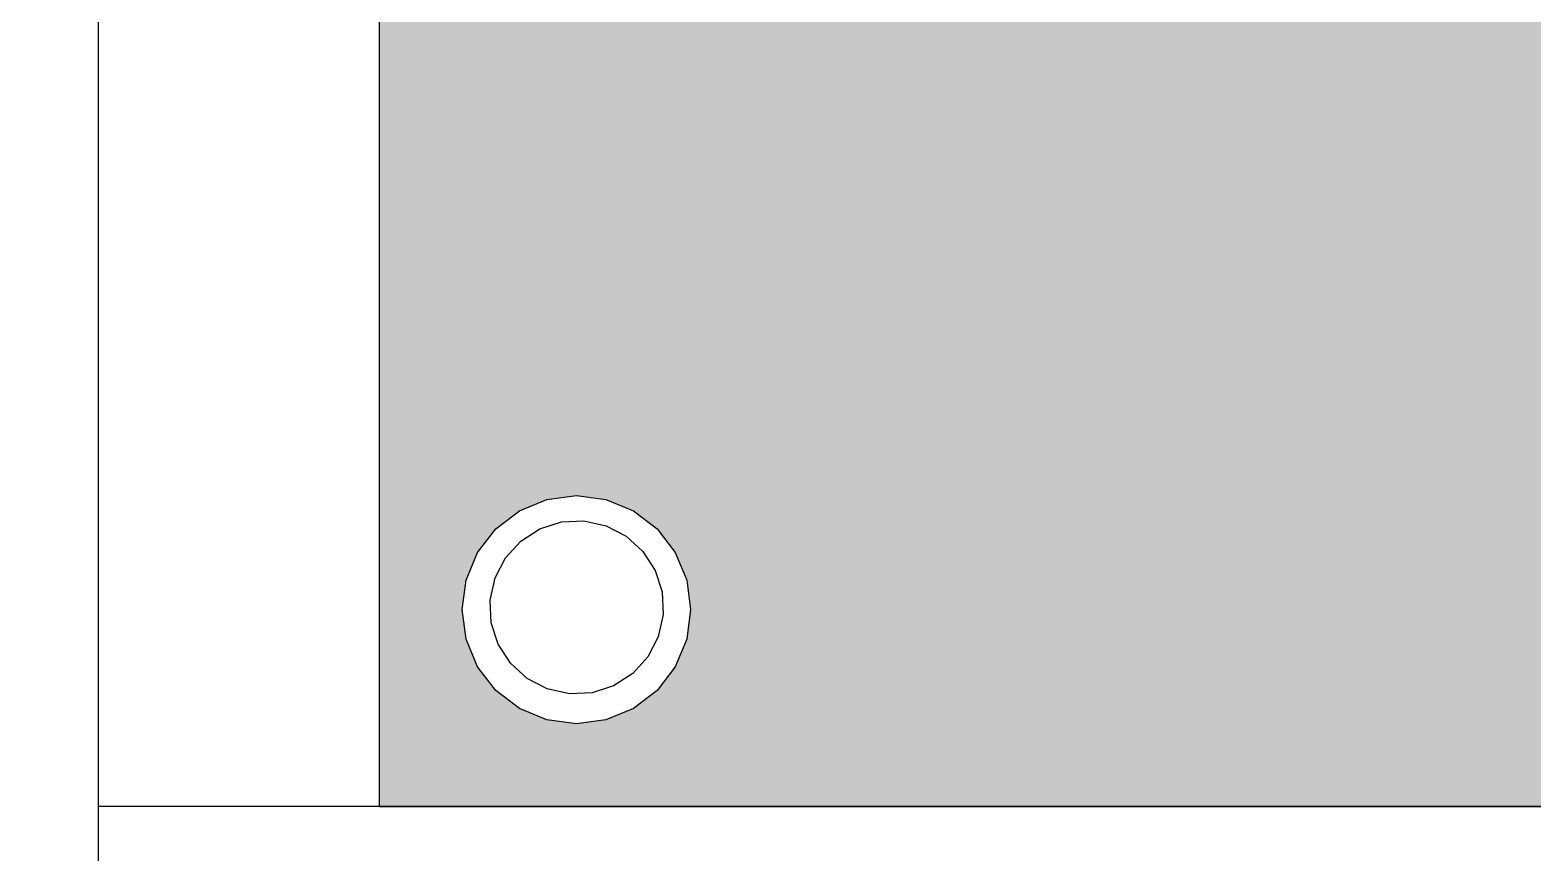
# Model space of a CAD drawing. Header units: metres. Extents: x -175 to 101, y -7 to 93.
# Drawn here: x 10.9008 to 11.2299, y -0.0614 to 0.1188 of the extents above; entities that cross this region are included whole.
import ezdxf

# ---------------------------------------------------------------- set-up
doc = ezdxf.new("R2010")
doc.units = ezdxf.units.M

# ---------------------------------------------------------------- blocks, each defined once
blk = doc.blocks.new('mueble huerto')
blk.add_line((-2.86416, -0.05122), (-4.54596, -0.05122))
blk.add_lwpolyline([(-4.59596, 1.75878), (-4.54596, 1.75878), (-4.54596, -0.49122), (-4.59596, -0.49122)], close=True)
blk = doc.blocks.new('caja1')
at = {"true_color": 0xffffff}
h = blk.add_hatch(color=7, dxfattribs=at)
h.dxf.hatch_style = 1
h.paths.add_polyline_path([(-5.70176, 1.39878), (-6.20176, 1.39878), (-6.20176, 1.34878), (-6.18176, 1.34878), (-5.72176, 1.34878), (-5.70176, 1.34878)])
h.paths.add_polyline_path([(-5.72176, 1.34878), (-6.18176, 1.34878), (-6.18176, 1.14878), (-5.72176, 1.14878)])
h.paths.add_polyline_path([(-6.12612, 1.21351), (-6.12094, 1.20954), (-6.11697, 1.20436), (-6.11447, 1.19833), (-6.11362, 1.19186), (-6.11447, 1.18539), (-6.11697, 1.17936), (-6.12094, 1.17419), (-6.12612, 1.17021), (-6.13215, 1.16772), (-6.13862, 1.16686), (-6.14509, 1.16772), (-6.15112, 1.17021), (-6.1563, 1.17419), (-6.16027, 1.17936), (-6.16277, 1.18539), (-6.16362, 1.19186), (-6.16277, 1.19833), (-6.16027, 1.20436), (-6.1563, 1.20954), (-6.15112, 1.21351), (-6.14509, 1.21601), (-6.13862, 1.21686), (-6.13215, 1.21601)], flags=16)
h.paths.add_polyline_path([(-6.12772, 1.20797), (-6.12405, 1.20463), (-6.12137, 1.20046), (-6.11986, 1.19573), (-6.11963, 1.19078), (-6.12069, 1.18593), (-6.12296, 1.18152), (-6.1263, 1.17786), (-6.13047, 1.17518), (-6.1352, 1.17367), (-6.14015, 1.17344), (-6.145, 1.17449), (-6.14941, 1.17677), (-6.15307, 1.18011), (-6.15575, 1.18428), (-6.15726, 1.18901), (-6.15749, 1.19396), (-6.15644, 1.19881), (-6.15416, 1.20321), (-6.15082, 1.20688), (-6.14665, 1.20956), (-6.14192, 1.21107), (-6.13697, 1.2113), (-6.13212, 1.21024)], flags=0)
for p, q in [((-6.18176, 1.14878), (-6.18176, 1.34878)), ((-6.15112, 1.21351), (-6.14509, 1.21601)), ((-6.14509, 1.21601), (-6.13862, 1.21686)), ((-6.13862, 1.21686), (-6.13215, 1.21601)), ((-6.13215, 1.21601), (-6.12612, 1.21351)), ((-6.1563, 1.20954), (-6.15112, 1.21351)), ((-6.14192, 1.21107), (-6.13697, 1.2113)), ((-6.13697, 1.2113), (-6.13212, 1.21024)), ((-6.12612, 1.21351), (-6.12094, 1.20954)), ((-6.16027, 1.20436), (-6.1563, 1.20954)), ((-6.15082, 1.20688), (-6.14665, 1.20956)), ((-6.14665, 1.20956), (-6.14192, 1.21107)), ((-6.13212, 1.21024), (-6.12772, 1.20797)), ((-6.12772, 1.20797), (-6.12405, 1.20463)), ((-6.12094, 1.20954), (-6.11697, 1.20436)), ((-6.15416, 1.20321), (-6.15082, 1.20688)), ((-6.12405, 1.20463), (-6.12137, 1.20046)), ((-6.16277, 1.19833), (-6.16027, 1.20436)), ((-6.15644, 1.19881), (-6.15416, 1.20321)), ((-6.11697, 1.20436), (-6.11447, 1.19833)), ((-6.16362, 1.19186), (-6.16277, 1.19833)), ((-6.15749, 1.19396), (-6.15644, 1.19881)), ((-6.12137, 1.20046), (-6.11986, 1.19573)), ((-6.11447, 1.19833), (-6.11362, 1.19186)), ((-6.11986, 1.19573), (-6.11963, 1.19078)), ((-6.16277, 1.18539), (-6.16362, 1.19186)), ((-6.15726, 1.18901), (-6.15749, 1.19396)), ((-6.11362, 1.19186), (-6.11447, 1.18539)), ((-6.15575, 1.18428), (-6.15726, 1.18901)), ((-6.11963, 1.19078), (-6.12069, 1.18593)), ((-6.16027, 1.17936), (-6.16277, 1.18539)), ((-6.12069, 1.18593), (-6.12296, 1.18152)), ((-6.11447, 1.18539), (-6.11697, 1.17936)), ((-6.15307, 1.18011), (-6.15575, 1.18428)), ((-6.1563, 1.17419), (-6.16027, 1.17936)), ((-6.14941, 1.17677), (-6.15307, 1.18011)), ((-6.12296, 1.18152), (-6.1263, 1.17786)), ((-6.11697, 1.17936), (-6.12094, 1.17419)), ((-6.145, 1.17449), (-6.14941, 1.17677)), ((-6.13047, 1.17518), (-6.1352, 1.17367)), ((-6.1263, 1.17786), (-6.13047, 1.17518)), ((-6.15112, 1.17021), (-6.1563, 1.17419)), ((-6.14015, 1.17344), (-6.145, 1.17449)), ((-6.1352, 1.17367), (-6.14015, 1.17344)), ((-6.12094, 1.17419), (-6.12612, 1.17021)), ((-6.14509, 1.16772), (-6.15112, 1.17021)), ((-6.12612, 1.17021), (-6.13215, 1.16772)), ((-6.13862, 1.16686), (-6.14509, 1.16772)), ((-6.13215, 1.16772), (-6.13862, 1.16686)), ((-6.18176, 1.14878), (-5.72176, 1.14878))]:
    blk.add_line(p, q)

msp = doc.modelspace()

# ---------------------------------------------------------------- block references
for name, p in [('mueble huerto', (15.46169, 0)), ('caja1', (17.15907, -1.2))]:
    msp.add_blockref(name, p)

doc.saveas('drawing.dxf')
